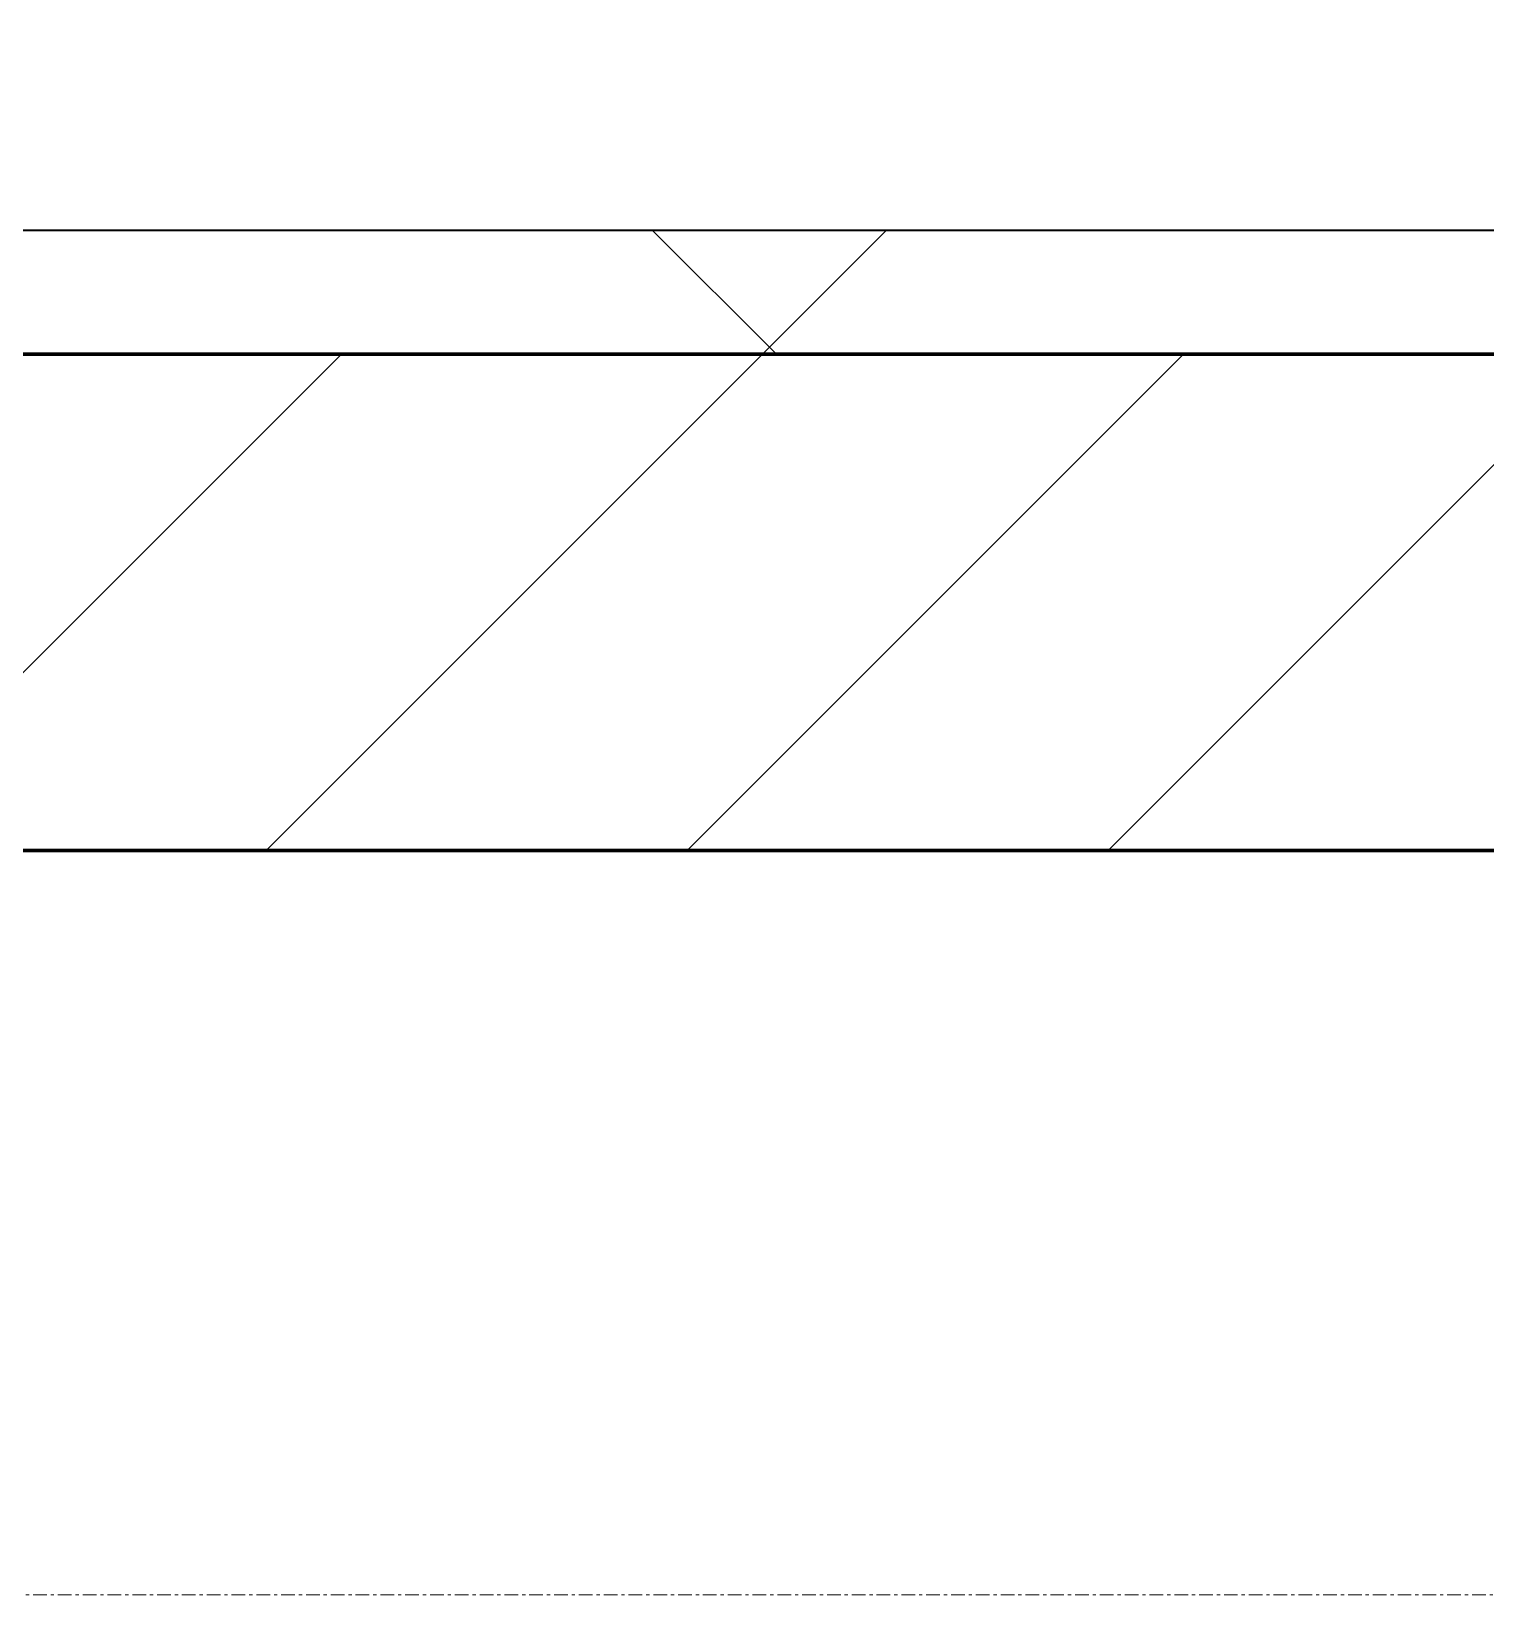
# Model space of a CAD drawing. Header units: millimetres. Extents: x -853432 to -773672, y -18171 to 22484.
# Drawn here: x -786459 to -785872, y -4321 to -3691 of the extents above; entities that cross this region are included whole.
import ezdxf
from ezdxf.xclip import XClip

# ---------------------------------------------------------------- set-up
doc = ezdxf.new("R2010")
doc.units = ezdxf.units.MM
doc.header["$XCLIPFRAME"] = 0
doc.linetypes.add('DPA_Grid _ Level 100', pattern=[10, 5.5, -1.6, 1.3, -1.6])
for name, color, linetype, lineweight in [('A-GLAZ-CURT', 2, 'Continuous', 9), ('A-WALL', 5, 'Continuous', 35), ('A-WALL-FNSH', 2, 'Continuous', 35), ('A-WALL-PATT', 1, 'Continuous', 35), ('S-GRID', 251, 'Continuous', 9)]:
    doc.layers.add(name, color=color, linetype=linetype, lineweight=lineweight)
doc.layers.add('A11_ALU.SOLID SHEET', color=2, linetype='Continuous')

# ---------------------------------------------------------------- blocks, each defined once
blk = doc.blocks.new('*U2464')
at = {"layer": 'S-GRID', "linetype": 'DPA_Grid _ Level 100'}
blk.add_line((57000, -7900), (-16649.52, -7900), dxfattribs=at)
blk = doc.blocks.new('PPLS-PP19_Custom Tile Pattern - Custom Tile Pattern-V167-4251-01 ENLARGED CONCOURSE LEVEL - REFLECTED CEILING PLAN - SHEET 2')
at = {"layer": 'A-GLAZ-CURT'}
for p, q in [((-300, 0), (300, 0)), ((300, 0), (-300, 0)), ((230.06, 0), (300, 0)), ((-300, -50), (300, -50)), ((300, -50), (-300, -50))]:
    blk.add_line(p, q, dxfattribs=at)
for points, knots in [([(159.07, 0), (159.13, 0), (160.84, 0), (165.21, 0), (174.15, 0), (185.98, 0), (208.82, 0), (219.42, 0), (230.06, 0)], [-115.643202, -115.643202, -115.643202, -115.643202, -114.681583, -87.660824, -65.295536, -41.623857, -24.459831, 0, 0, 0, 0]), ([(171.51, 0), (176.48, 0), (193.23, 0), (201.73, 0), (208.81, 0), (213.9, 0), (241.96, 0), (266.73, 0), (281.71, 0), (291.71, 0), (296.52, 0), (297.86, 0), (298.09, 0)], [-7971.819559, -7971.819559, -7971.819559, -7971.819559, -7784.112253, -7606.717214, -7289.299508, -7042.621073, -6582.165592, -6068.460911, -5766.029927, -5566.724884, -5280.360606, -5199.253518, -5199.253518, -5199.253518, -5199.253518]), ([(247.1, 0), (246.76, 0), (245.04, 0), (238.34, 0), (226.56, 0), (221.1, 0), (202.59, 0), (189.36, 0), (183.35, 0)], [-9649.085549, -9649.085549, -9649.085549, -9649.085549, -9581.591397, -9406.094246, -9221.510254, -9016.44624, -8717.832359, -8361.851688, -8361.851688, -8361.851688, -8361.851688]), ([(300, 0), (286.53, 0), (254.22, 0), (213.14, 0), (190.66, 0), (183.63, 0)], [-285.253232, -285.253232, -285.253232, -285.253232, -244.693688, -187.987675, -161.900483, -161.900483, -161.900483, -161.900483]), ([(300, 0), (288.22, 0), (262, 0), (230.43, 0), (219.94, 0), (219.02, 0)], [-12528.858583, -12528.858583, -12528.858583, -12528.858583, -11905.454923, -11162.864862, -10856.732305, -10856.732305, -10856.732305, -10856.732305]), ([(219.9, 0), (220.86, 0), (227.84, 0), (242.06, 0), (246.54, 0), (246.96, 0)], [-10670.940496, -10670.940496, -10670.940496, -10670.940496, -10511.382485, -9925.173265, -9834.877357, -9834.877357, -9834.877357, -9834.877357]), ([(284.76, 0), (284.76, 0), (285.09, 0), (287.47, 0), (293.59, 0), (297.76, 0), (300, 0)], [-4110.630118, -4110.630118, -4110.630118, -4110.630118, -4053.389046, -3959.664717, -3862.421465, -3746.95702, -3746.95702, -3746.95702, -3746.95702]), ([(297.38, 0), (295.84, 0), (291.62, 0), (285.38, 0), (284.87, 0)], [-4803.172655, -4803.172655, -4803.172655, -4803.172655, -4358.271401, -4143.037883, -4143.037883, -4143.037883, -4143.037883])]:
    blk.add_open_spline(points, degree=3, knots=knots, dxfattribs=at)
blk = doc.blocks.new('PPLS-PP19_Custom Tile Pattern - Custom Tile Pattern-V168-4251-01 ENLARGED CONCOURSE LEVEL - REFLECTED CEILING PLAN - SHEET 2')
at = {"layer": 'A-GLAZ-CURT'}
for p, q in [((-300, 0), (300, 0)), ((300, 0), (-300, 0)), ((-293.07, 0), (-279.41, 0)), ((-279.41, 0), (-293.07, 0)), ((-278.69, 0), (-275.75, 0)), ((-275.75, 0), (-278.69, 0)), ((-222.32, 0), (-209.76, 0)), ((-209.76, 0), (-222.32, 0)), ((-208.66, 0), (-205, 0)), ((-205, 0), (-208.66, 0)), ((195.99, 0), (213.31, 0)), ((213.31, 0), (195.99, 0)), ((-300, -50), (300, -50)), ((300, -50), (-300, -50))]:
    blk.add_line(p, q, dxfattribs=at)
at = {"layer": 'A-GLAZ-CURT', "flags": 128}
for points in [[(-300, 0), (-291.56, 0), (-283.3, 0), (-275.2, 0), (-267.26, 0), (-259.45, 0), (-251.77, 0), (-244.2, 0), (-236.74, 0), (-229.36, 0), (-222.06, 0), (-214.83, 0), (-207.71, 0), (-200.76, 0), (-194.02, 0), (-187.54, 0), (-181.38, 0), (-175.58, 0), (-170.25, 0), (-165.64, 0), (-162.01, 0), (-159.53, 0), (-157.46, 0), (-154.52, 0), (-149.42, 0), (-141.84, 0)], [(-209.78, 0), (-215.73, 0), (-222.63, 0), (-229.72, 0), (-236.97, 0), (-244.39, 0), (-251.96, 0), (-259.67, 0), (-267.51, 0), (-275.48, 0), (-283.55, 0), (-291.73, 0), (-300, 0)], [(-140.88, 0), (-145.5, 0), (-150.63, 0), (-155.53, 0), (-160.27, 0), (-164.95, 0), (-169.65, 0), (-174.47, 0), (-179.49, 0), (-184.81, 0), (-190.44, 0), (-196.37, 0), (-202.58, 0), (-209.04, 0)], [(-140.9, 0), (-132.81, 0), (-126.08, 0)], [(-125.17, 0), (-128.55, 0), (-134.16, 0), (-140.03, 0)]]:
    blk.add_lwpolyline(points, dxfattribs=at)
at = {"layer": 'A-GLAZ-CURT'}
for points, knots in [([(-300, 0), (-284.65, 0), (-252.12, 0), (-224.38, 0), (-210.58, 0)], [-5323.127839, -5323.127839, -5323.127839, -5323.127839, -4502.809032, -3548.751892, -3548.751892, -3548.751892, -3548.751892]), ([(-278.74, 0), (-280.37, 0), (-287.31, 0), (-294.48, 0), (-300, 0)], [-13819.861089, -13819.861089, -13819.861089, -13819.861089, -13729.592194, -13439.944408, -13439.944408, -13439.944408, -13439.944408]), ([(-72.93, 0), (-75.51, 0), (-91.45, 0), (-134.08, 0), (-201.4, 0), (-254.71, 0), (-278.33, 0)], [-19442.345229, -19442.345229, -19442.345229, -19442.345229, -18935.241197, -17136.203329, -15131.813646, -13827.365201, -13827.365201, -13827.365201, -13827.365201]), ([(-209.81, 0), (-218.94, 0), (-233.42, 0), (-255.22, 0), (-262.59, 0), (-264.9, 0), (-265.4, 0)], [-1328.219744, -1328.219744, -1328.219744, -1328.219744, -858.079193, -543.655514, -208.940337, 0, 0, 0, 0]), ([(-258.6, 0), (-257.91, 0), (-254.26, 0), (-241.25, 0), (-225.99, 0), (-215.42, 0), (-211.41, 0), (-210.81, 0)], [-5722.54675, -5722.54675, -5722.54675, -5722.54675, -5657.471696, -5413.335975, -5017.494783, -4832.723979, -4800.794254, -4800.794254, -4800.794254, -4800.794254]), ([(-133.82, 0), (-135.51, 0), (-137.8, 0), (-149.31, 0), (-162.01, 0), (-177.91, 0), (-199.46, 0), (-216.65, 0), (-231.26, 0), (-233.46, 0), (-234, 0)], [-2731.647847, -2731.647847, -2731.647847, -2731.647847, -2418.507304, -2308.929706, -2113.765672, -1763.376603, -1422.553702, -978.033455, -846.069444, -682.911962, -682.911962, -682.911962, -682.911962]), ([(-233.49, 0), (-233.44, 0), (-232.38, 0), (-230.74, 0), (-225.3, 0), (-223.63, 0)], [-455.274641, -455.274641, -455.274641, -455.274641, -440.605512, -119.536984, 0, 0, 0, 0]), ([(-223.63, 0), (-219.39, 0), (-206.17, 0), (-188.58, 0), (-169.02, 0), (-154.12, 0), (-144.41, 0), (-140.85, 0)], [-5463.295695, -5463.295695, -5463.295695, -5463.295695, -5161.076232, -4739.070012, -4465.409639, -4149.119819, -3946.212085, -3946.212085, -3946.212085, -3946.212085]), ([(-141.74, 0), (-142.97, 0), (-147.67, 0), (-147.69, 0), (-158.72, 0), (-174.02, 0), (-185.59, 0), (-200.06, 0), (-208.4, 0), (-209.79, 0)], [-3054.90541, -3054.90541, -3054.90541, -3054.90541, -2919.378265, -2477.344047, -2237.412286, -2029.680487, -1755.085331, -1400.429864, -1328.586819, -1328.586819, -1328.586819, -1328.586819]), ([(-209.78, 0), (-197.81, 0), (-163.87, 0), (-129.95, 0), (-110.8, 0), (-99.5, 0), (-91.46, 0)], [-3530.366801, -3530.366801, -3530.366801, -3530.366801, -2700.551212, -1002.059161, -460.363443, 0, 0, 0, 0]), ([(-208.65, 0), (-206.83, 0), (-198.98, 0), (-185.8, 0), (-171.77, 0), (-158.7, 0), (-157.22, 0)], [-4762.3879, -4762.3879, -4762.3879, -4762.3879, -4666.091899, -4349.945572, -4000.813434, -3840.635403, -3840.635403, -3840.635403, -3840.635403]), ([(-152.35, 0), (-151.03, 0), (-148.17, 0), (-144.7, 0), (-141.95, 0)], [-3494.978217, -3494.978217, -3494.978217, -3494.978217, -3371.022232, -3264.540092, -3264.540092, -3264.540092, -3264.540092]), ([(-140.87, 0), (-143.57, 0), (-148.01, 0), (-150.03, 0), (-150.57, 0)], [-5441.414594, -5441.414594, -5441.414594, -5441.414594, -5298.784692, -5196.16478, -5196.16478, -5196.16478, -5196.16478]), ([(-150.34, 0), (-150.07, 0), (-147.83, 0), (-145.04, 0), (-140.87, 0)], [-4948.728362, -4948.728362, -4948.728362, -4948.728362, -4883.323924, -4459.5173, -4459.5173, -4459.5173, -4459.5173]), ([(-71.91, 0), (-74.65, 0), (-86.37, 0), (-110.94, 0), (-130.52, 0), (-147.74, 0), (-149.07, 0)], [-7668.1539, -7668.1539, -7668.1539, -7668.1539, -7508.296369, -7004.680444, -6449.282163, -6277.220794, -6277.220794, -6277.220794, -6277.220794]), ([(-148.23, 0), (-146.94, 0), (-144.3, 0), (-142.36, 0), (-141.7, 0)], [-6162.058746, -6162.058746, -6162.058746, -6162.058746, -6017.569127, -5928.486305, -5928.486305, -5928.486305, -5928.486305]), ([(-146.69, 0), (-146.59, 0), (-145.49, 0), (-135.69, 0), (-128.29, 0), (-125.15, 0)], [-420.34245, -420.34245, -420.34245, -420.34245, -406.956646, -290.263673, 0, 0, 0, 0]), ([(-140.83, 0), (-138.97, 0), (-133.91, 0), (-127.33, 0), (-124.19, 0), (-123.43, 0), (-123.28, 0)], [-3945.713557, -3945.713557, -3945.713557, -3945.713557, -3839.893365, -3647.167523, -3488.92562, -3439.852845, -3439.852845, -3439.852845, -3439.852845]), ([(-140.77, 0), (-138.65, 0), (-136.71, 0), (-133.93, 0), (-128.78, 0), (-126.5, 0)], [-5883.936016, -5883.936016, -5883.936016, -5883.936016, -5560.701257, -5364.112219, -5231.017328, -5231.017328, -5231.017328, -5231.017328]), ([(-118.78, 0), (-121.86, 0), (-126.28, 0), (-134.54, 0), (-139.5, 0), (-140.74, 0)], [-5938.474035, -5938.474035, -5938.474035, -5938.474035, -5700.061948, -5508.838257, -5443.601199, -5443.601199, -5443.601199, -5443.601199]), ([(-140.7, 0), (-140.57, 0), (-136.56, 0), (-127.26, 0), (-107.3, 0), (-90.42, 0), (-75.26, 0), (-68.41, 0), (-65.12, 0), (-63.63, 0)], [-4453.855526, -4453.855526, -4453.855526, -4453.855526, -4440.880425, -4054.690705, -3793.097032, -3402.597032, -3144.956779, -3050.982048, -2969.237017, -2969.237017, -2969.237017, -2969.237017]), ([(-86.16, 0), (-91.37, 0), (-104.13, 0), (-122.65, 0), (-135.12, 0), (-139.26, 0), (-139.93, 0)], [-1681.3698, -1681.3698, -1681.3698, -1681.3698, -1374.161226, -945.742622, -741.901385, -700.57075, -700.57075, -700.57075, -700.57075]), ([(-127.41, 0), (-131.63, 0), (-133.16, 0), (-134.09, 0), (-134.15, 0)], [-8540.990293, -8540.990293, -8540.990293, -8540.990293, -8266.114998, -8246.473386, -8246.473386, -8246.473386, -8246.473386]), ([(-134.15, 0), (-133.32, 0), (-130.31, 0), (-117.33, 0), (-92.04, 0), (-79.01, 0), (-72.88, 0), (-71.9, 0)], [-7657.439573, -7657.439573, -7657.439573, -7657.439573, -7293.749979, -6839.55839, -6236.997189, -5713.340575, -5610.628629, -5610.628629, -5610.628629, -5610.628629]), ([(-120.13, 0), (-120.14, 0), (-120.24, 0), (-121.3, 0), (-129.25, 0), (-133.82, 0)], [-2933.992132, -2933.992132, -2933.992132, -2933.992132, -2920.575025, -2840.280255, -2731.647847, -2731.647847, -2731.647847, -2731.647847]), ([(-113.43, 0), (-113.44, 0), (-113.96, 0), (-119.73, 0), (-125.43, 0), (-127.03, 0), (-127.41, 0)], [-328.499627, -328.499627, -328.499627, -328.499627, -282.672656, -98.539552, -24.539552, 0, 0, 0, 0]), ([(-126.5, 0), (-122.44, 0), (-108.71, 0), (-90.76, 0), (-77.19, 0), (-72.25, 0)], [-5231.017328, -5231.017328, -5231.017328, -5231.017328, -4994.692869, -4542.524482, -4234.633075, -4234.633075, -4234.633075, -4234.633075]), ([(-125.15, 0), (-124.93, 0), (-121.96, 0), (-113.01, 0), (-98.9, 0), (-86.44, 0), (-75.93, 0), (-71.91, 0)], [-3362.7396, -3362.7396, -3362.7396, -3362.7396, -3342.215224, -3074.362186, -2902.289527, -2605.247022, -2385.541328, -2385.541328, -2385.541328, -2385.541328]), ([(-122.08, 0), (-122.01, 0), (-121.69, 0), (-121.2, 0), (-120.88, 0)], [-3136.336417, -3136.336417, -3136.336417, -3136.336417, -3110.304437, -3035.164275, -3035.164275, -3035.164275, -3035.164275]), ([(-71.9, 0), (-73.94, 0), (-85.2, 0), (-99.51, 0), (-114.02, 0), (-117.28, 0), (-118.78, 0)], [-854.997497, -854.997497, -854.997497, -854.997497, -740.068933, -229.489605, -116.330425, 0, 0, 0, 0]), ([(-117.74, 0), (-117.19, 0), (-114.78, 0), (-113.43, 0), (-113.43, 0)], [-821.249067, -821.249067, -821.249067, -821.249067, -394.672656, -330.879064, -330.879064, -330.879064, -330.879064]), ([(-36.62, 0), (-36.62, 0), (-40.35, 0), (-44.32, 0), (-58.97, 0), (-85.2, 0), (-107.61, 0), (-116.56, 0), (-117.56, 0)], [-4069.478503, -4069.478503, -4069.478503, -4069.478503, -3858.647035, -3538.256648, -2842.901703, -2193.204658, -1433.981041, -985.49888, -985.49888, -985.49888, -985.49888]), ([(-115.82, 0), (-114.96, 0), (-110.41, 0), (-96.78, 0), (-71.33, 0), (-42.53, 0), (-12.78, 0), (4.23, 0), (9.64, 0), (10.14, 0), (10.18, 0)], [-5724.064692, -5724.064692, -5724.064692, -5724.064692, -5430.283136, -5103.229623, -4799.173296, -4065.652676, -3589.737505, -3285.047089, -3066.359526, -3044.715262, -3044.715262, -3044.715262, -3044.715262]), ([(-71.93, 0), (-72.11, 0), (-80.34, 0), (-94, 0), (-112.01, 0), (-114.94, 0), (-115.63, 0)], [-1217.886105, -1217.886105, -1217.886105, -1217.886105, -1208.454564, -789.402658, -501.969187, -243.577221, -243.577221, -243.577221, -243.577221]), ([(-91.46, 0), (-90.09, 0), (-84.7, 0), (-77.43, 0), (-72.73, 0), (-72.64, 0), (-72.64, 0)], [-19832.387487, -19832.387487, -19832.387487, -19832.387487, -19753.885894, -19541.04734, -19478.625389, -19471.062469, -19471.062469, -19471.062469, -19471.062469]), ([(-29.03, 0), (-33.97, 0), (-43.74, 0), (-56.37, 0), (-71.66, 0), (-77.83, 0), (-82.66, 0), (-83.28, 0), (-83.28, 0)], [-2680.714891, -2680.714891, -2680.714891, -2680.714891, -2413.671296, -2161.752162, -2006.592567, -1646.621388, -1424.436217, -1393.971743, -1393.971743, -1393.971743, -1393.971743]), ([(-83.28, 0), (-83.28, 0), (-82.91, 0), (-76.14, 0), (-62.97, 0), (-48.14, 0), (-36.49, 0), (-33.57, 0), (-29.94, 0), (-28.57, 0)], [-1393.4169, -1393.4169, -1393.4169, -1393.4169, -1353.722004, -1274.333717, -1073.56893, -651.549973, -296.515819, -83.513472, 0, 0, 0, 0]), ([(-63.96, 0), (-64.13, 0), (-67.68, 0), (-71.19, 0), (-71.91, 0)], [-2171.769325, -2171.769325, -2171.769325, -2171.769325, -2007.031671, -1963.829369, -1963.829369, -1963.829369, -1963.829369]), ([(9.32, 0), (9.08, 0), (7.65, 0), (2.57, 0), (-12.23, 0), (-25.64, 0), (-40, 0), (-56.07, 0), (-67.13, 0), (-71.91, 0)], [-2922.926651, -2922.926651, -2922.926651, -2922.926651, -2882.788014, -2720.818881, -2518.50168, -2125.455881, -1792.521578, -1466.981642, -1218.167915, -1218.167915, -1218.167915, -1218.167915]), ([(-71.89, 0), (-68.41, 0), (-60.57, 0), (-54.4, 0), (-48.53, 0), (-30.79, 0), (-20.3, 0), (-7.13, 0), (-2.95, 0)], [-4227.103546, -4227.103546, -4227.103546, -4227.103546, -4008.285538, -3689.699207, -3546.54457, -3315.260113, -2864.387349, -2635.773359, -2635.773359, -2635.773359, -2635.773359]), ([(-71.71, 0), (-70.62, 0), (-68.15, 0), (-65.93, 0), (-65.07, 0)], [-2381.94055, -2381.94055, -2381.94055, -2381.94055, -2322.099534, -2241.8264, -2241.8264, -2241.8264, -2241.8264]), ([(-26.75, 0), (-27.82, 0), (-36.18, 0), (-51.19, 0), (-64.83, 0), (-71.7, 0)], [-8718.362214, -8718.362214, -8718.362214, -8718.362214, -8532.293389, -8073.216054, -7672.158748, -7672.158748, -7672.158748, -7672.158748]), ([(-71.48, 0), (-67.18, 0), (-62.34, 0), (-60.36, 0), (-59.97, 0)], [-5595.821226, -5595.821226, -5595.821226, -5595.821226, -5140.470607, -5006.787413, -5006.787413, -5006.787413, -5006.787413]), ([(-36.33, 0), (-36.43, 0), (-37.27, 0), (-45.02, 0), (-46.13, 0), (-58.64, 0), (-67.89, 0), (-71.32, 0)], [-1855.773136, -1855.773136, -1855.773136, -1855.773136, -1810.870157, -1672.078046, -1405.135169, -1060.00838, -866.027463, -866.027463, -866.027463, -866.027463]), ([(-66.39, 0), (-66.39, 0), (-63.63, 0), (-53.63, 0), (-34.42, 0), (-29.82, 0), (-29.19, 0)], [-2493.31794, -2493.31794, -2493.31794, -2493.31794, -2315.303971, -1809.437387, -963.711516, -666.19313, -666.19313, -666.19313, -666.19313]), ([(31.18, 0), (25.97, 0), (11.99, 0), (-16.92, 0), (-47.42, 0), (-65.77, 0), (-66.37, 0), (-66.38, 0)], [-4496.803627, -4496.803627, -4496.803627, -4496.803627, -4222.080604, -3745.412743, -2981.410125, -2542.574734, -2498.224237, -2498.224237, -2498.224237, -2498.224237]), ([(-63.63, 0), (-61.49, 0), (-57.39, 0), (-54.49, 0), (-45.2, 0), (-40.79, 0), (-40.46, 0), (-40.44, 0)], [-2969.237017, -2969.237017, -2969.237017, -2969.237017, -2851.217951, -2734.127174, -2474.780881, -2410.990208, -2350.645972, -2350.645972, -2350.645972, -2350.645972]), ([(-58.83, 0), (-58.37, 0), (-57.29, 0), (-54.23, 0), (-46.33, 0), (-42.62, 0), (-41.76, 0)], [-4859.52896, -4859.52896, -4859.52896, -4859.52896, -4680.891996, -4469.85053, -4321.566175, -4270.495146, -4270.495146, -4270.495146, -4270.495146]), ([(-51.83, 0), (-51.83, 0), (-51.78, 0), (-47.4, 0), (-46.01, 0), (-40.22, 0), (-36.78, 0)], [-632.814994, -632.814994, -632.814994, -632.814994, -627.965721, -508.377888, -260.442412, 0, 0, 0, 0]), ([(76.63, 0), (74.8, 0), (67.65, 0), (53.52, 0), (37, 0), (24.07, 0), (12.82, 0), (-2.9, 0), (-20.62, 0), (-32.81, 0), (-44.85, 0), (-51.43, 0), (-51.79, 0)], [-3095.572228, -3095.572228, -3095.572228, -3095.572228, -2950.589685, -2634.532728, -2313.748533, -2106.613311, -1925.670641, -1617.263037, -1290.787923, -1039.307308, -819.71621, -644.910881, -644.910881, -644.910881, -644.910881]), ([(-41.76, 0), (-39.9, 0), (-37.72, 0), (-36.92, 0), (-36.77, 0)], [-4270.495146, -4270.495146, -4270.495146, -4270.495146, -4161.040818, -4106.245333, -4106.245333, -4106.245333, -4106.245333]), ([(-36.78, 0), (-32.43, 0), (-19.22, 0), (8.83, 0), (40.08, 0), (60.4, 0), (65.98, 0)], [-6191.144455, -6191.144455, -6191.144455, -6191.144455, -5862.463379, -5340.621928, -4573.028122, -4262.086014, -4262.086014, -4262.086014, -4262.086014]), ([(-36.29, 0), (-36.29, 0), (-34.66, 0), (-28.88, 0), (-26.95, 0), (-26.54, 0)], [-9150.272121, -9150.272121, -9150.272121, -9150.272121, -9057.163041, -8919.836787, -8834.607043, -8834.607043, -8834.607043, -8834.607043]), ([(-3.05, 0), (-8.88, 0), (-19.68, 0), (-34.76, 0), (-36.04, 0)], [-9764.565679, -9764.565679, -9764.565679, -9764.565679, -9424.652049, -9182.880979, -9182.880979, -9182.880979, -9182.880979]), ([(-33.34, 0), (-33.34, 0), (-32.93, 0), (-31.16, 0), (-30.52, 0)], [-2415.024266, -2415.024266, -2415.024266, -2415.024266, -2357.633367, -2323.618664, -2323.618664, -2323.618664, -2323.618664]), ([(65.99, 0), (62.36, 0), (53.95, 0), (39.61, 0), (24.74, 0), (2.64, 0), (-17.84, 0), (-30.57, 0), (-31.82, 0), (-32, 0)], [-4546.396752, -4546.396752, -4546.396752, -4546.396752, -4326.416877, -4098.545751, -3766.694881, -3333.063701, -2994.501669, -2698.150104, -2614.070998, -2614.070998, -2614.070998, -2614.070998]), ([(-30.76, 0), (-30.73, 0), (-29.99, 0), (-23.47, 0), (-15.75, 0), (-15.19, 0)], [-54176.191683, -54176.191683, -54176.191683, -54176.191683, -54157.274271, -53749.15266, -53717.791567, -53717.791567, -53717.791567, -53717.791567]), ([(-30.52, 0), (-27.11, 0), (-19.71, 0), (-9.99, 0), (-4.06, 0)], [-2323.618664, -2323.618664, -2323.618664, -2323.618664, -2142.497158, -1839.531443, -1839.531443, -1839.531443, -1839.531443]), ([(-13, 0), (-14.35, 0), (-17.68, 0), (-25.97, 0), (-29.52, 0), (-30.21, 0)], [-55207.591944, -55207.591944, -55207.591944, -55207.591944, -54789.006179, -54461.685999, -54290.791712, -54290.791712, -54290.791712, -54290.791712]), ([(-3.35, 0), (-7.4, 0), (-15.87, 0), (-24.92, 0), (-29.03, 0)], [-3177.143574, -3177.143574, -3177.143574, -3177.143574, -2903.012179, -2680.714891, -2680.714891, -2680.714891, -2680.714891]), ([(-28.98, 0), (-28.66, 0), (-27.39, 0), (-24.45, 0), (-22.56, 0)], [-166.548282, -166.548282, -166.548282, -166.548282, -102.06493, 0, 0, 0, 0]), ([(-28.57, 0), (-26.93, 0), (-20.29, 0), (-11.45, 0), (2.08, 0), (13.15, 0), (21.24, 0), (24.62, 0), (24.72, 0), (24.72, 0)], [-5361.429781, -5361.429781, -5361.429781, -5361.429781, -5261.36855, -5050.479954, -4785.90057, -4596.498881, -4445.288762, -4384.376941, -4376.041937, -4376.041937, -4376.041937, -4376.041937]), ([(-22.56, 0), (-20.27, 0), (-17.03, 0), (-11.36, 0), (-7.66, 0), (-6.6, 0), (-6.44, 0)], [-56468.192263, -56468.192263, -56468.192263, -56468.192263, -56344.022017, -56303.229861, -56166.290093, -56124.392176, -56124.392176, -56124.392176, -56124.392176]), ([(-6.54, 0), (-6.73, 0), (-7.2, 0), (-7.6, 0), (-7.79, 0)], [-56009.792147, -56009.792147, -56009.792147, -56009.792147, -55949.290093, -55895.192118, -55895.192118, -55895.192118, -55895.192118]), ([(-2.98, 0), (-0.33, 0), (14.18, 0), (42.82, 0), (88.72, 0), (120.63, 0), (138.28, 0), (138.53, 0)], [-439.370192, -439.370192, -439.370192, -439.370192, -429.606584, -390.253598, -346.313304, -291.370682, -290.5735, -290.5735, -290.5735, -290.5735]), ([(30.82, 0), (29.27, 0), (20.14, 0), (9, 0), (-0.94, 0), (-2.97, 0)], [-10462.034656, -10462.034656, -10462.034656, -10462.034656, -10363.088938, -9884.23066, -9766.246019, -9766.246019, -9766.246019, -9766.246019]), ([(-2.95, 0), (-0.92, 0), (10.9, 0), (22.06, 0), (37.44, 0), (45.92, 0), (57.76, 0), (64.47, 0), (72.74, 0), (75.22, 0), (76.03, 0), (76.21, 0)], [-1820.682377, -1820.682377, -1820.682377, -1820.682377, -1716.209403, -1206.526904, -1089.329421, -901.315459, -753.071572, -495.328968, -421.953223, -334.951786, -290.452333, -290.452333, -290.452333, -290.452333]), ([(8.33, 0), (8.19, 0), (7.18, 0), (3.21, 0), (-1.49, 0), (-2.94, 0)], [-3574.286521, -3574.286521, -3574.286521, -3574.286521, -3526.962355, -3285.499107, -3186.27779, -3186.27779, -3186.27779, -3186.27779]), ([(-2.63, 0), (-2.47, 0), (-1.22, 0), (4.92, 0), (15.97, 0), (22.54, 0), (24.49, 0)], [-226.825321, -226.825321, -226.825321, -226.825321, -220.269177, -206.416616, -198.214427, -187.717507, -187.717507, -187.717507, -187.717507]), ([(103.09, 0), (101.08, 0), (86.31, 0), (63.34, 0), (35.84, 0), (12, 0), (3.08, 0), (-1.67, 0), (-2.25, 0)], [-375.435014, -375.435014, -375.435014, -375.435014, -369.147452, -330.153101, -307.516438, -285.83788, -246.234814, -234.646884, -234.646884, -234.646884, -234.646884]), ([(-1.84, 0), (1.34, 0), (10.37, 0), (15.02, 0), (22.91, 0), (31, 0), (39.04, 0), (51.19, 0), (58.74, 0), (61.34, 0), (61.45, 0)], [-2615.508664, -2615.508664, -2615.508664, -2615.508664, -2439.246196, -2084.094819, -1956.422387, -1818.904206, -1645.594513, -1443.202566, -1228.752106, -1120.932285, -1120.932285, -1120.932285, -1120.932285]), ([(24.69, 0), (24.54, 0), (20.99, 0), (15.48, 0), (10.8, 0), (9.63, 0)], [-4368.572414, -4368.572414, -4368.572414, -4368.572414, -4306.476363, -4080.000647, -3772.857994, -3772.857994, -3772.857994, -3772.857994]), ([(18.16, 0), (19.15, 0), (24.25, 0), (25.66, 0), (26.12, 0)], [-5700.113719, -5700.113719, -5700.113719, -5700.113719, -5554.232259, -5302.431367, -5302.431367, -5302.431367, -5302.431367]), ([(64.84, 0), (64.12, 0), (59.73, 0), (51.85, 0), (43.81, 0), (29.53, 0), (20.67, 0), (18.85, 0), (18.16, 0)], [-6776.195379, -6776.195379, -6776.195379, -6776.195379, -6738.82075, -6548.303034, -6314.283804, -6135.05769, -5972.647715, -5832.674503, -5832.674503, -5832.674503, -5832.674503]), ([(27.44, 0), (27.9, 0), (29.54, 0), (38.07, 0), (50.81, 0), (61.83, 0), (65.99, 0)], [-5037.309798, -5037.309798, -5037.309798, -5037.309798, -4887.603822, -4705.298446, -4353.683244, -4116.877997, -4116.877997, -4116.877997, -4116.877997]), ([(27.89, 0), (29.09, 0), (33.4, 0), (47.79, 0), (59.49, 0), (65.78, 0)], [-147.777612, -147.777612, -147.777612, -147.777612, -135.792042, -118.513713, -99.849738, -99.849738, -99.849738, -99.849738]), ([(53.18, 0), (53.06, 0), (52.22, 0), (44.99, 0), (36.46, 0), (30.82, 0)], [-622.740158, -622.740158, -622.740158, -622.740158, -566.066452, -360.610861, 0, 0, 0, 0]), ([(134.92, 0), (126.47, 0), (106.55, 0), (76.86, 0), (57.82, 0), (46.51, 0), (41.18, 0), (36.02, 0), (35.54, 0), (35.54, 0)], [-447.107521, -447.107521, -447.107521, -447.107521, -401.860199, -357.622665, -341.267687, -334.000314, -326.15566, -319.318397, -317.489778, -317.489778, -317.489778, -317.489778]), ([(36.29, 0), (37.77, 0), (48.82, 0), (64.79, 0), (95.91, 0), (124.45, 0), (132.42, 0), (134.6, 0)], [-314.598523, -314.598523, -314.598523, -314.598523, -305.899624, -287.17622, -249.500363, -194.761443, -152.241002, -152.241002, -152.241002, -152.241002]), ([(61.47, 0), (61.47, 0), (61.21, 0), (54.61, 0), (53.71, 0), (53.56, 0)], [-1113.311073, -1113.311073, -1113.311073, -1113.311073, -1096.402191, -891.204116, -747.28819, -747.28819, -747.28819, -747.28819]), ([(65.98, 0), (66.57, 0), (78.72, 0), (100.57, 0), (116.36, 0), (128.63, 0), (128.95, 0)], [-99.656941, -99.656941, -99.656941, -99.656941, -97.899267, -63.759246, -39.050993, -35.895543, -35.895543, -35.895543, -35.895543]), ([(114.39, 0), (114.2, 0), (112.08, 0), (105.42, 0), (92.38, 0), (85.59, 0), (75.2, 0), (68.49, 0), (65.98, 0)], [-8148.58938, -8148.58938, -8148.58938, -8148.58938, -8105.191388, -7723.759874, -7531.75727, -7135.649961, -6924.452779, -6795.668799, -6795.668799, -6795.668799, -6795.668799]), ([(66.29, 0), (69.2, 0), (75.96, 0), (82.12, 0), (83.66, 0)], [-4256.411813, -4256.411813, -4256.411813, -4256.411813, -4094.177415, -3869.465285, -3869.465285, -3869.465285, -3869.465285]), ([(66.38, 0), (68.98, 0), (74.83, 0), (84.83, 0), (86.01, 0), (92.51, 0), (94.33, 0)], [-4109.384309, -4109.384309, -4109.384309, -4109.384309, -3960.84581, -3759.045785, -3336.541051, -2783.776468, -2783.776468, -2783.776468, -2783.776468]), ([(136.44, 0), (121.66, 0), (98.51, 0), (74.89, 0), (66.89, 0)], [-106.750556, -106.750556, -106.750556, -106.750556, -59.610984, -35.583519, -35.583519, -35.583519, -35.583519]), ([(76.22, 0), (75.58, 0), (73.64, 0), (71.05, 0), (70.61, 0)], [-193.634889, -193.634889, -193.634889, -193.634889, -31.537676, 0, 0, 0, 0]), ([(94.4, 0), (94.4, 0), (94.64, 0), (99.11, 0), (108.97, 0), (120.79, 0), (139.94, 0), (163.31, 0), (185.23, 0), (193.62, 0), (194.69, 0), (194.79, 0)], [-2348.345796, -2348.345796, -2348.345796, -2348.345796, -2310.419338, -2233.599744, -2052.234781, -1843.028543, -1530.39897, -1095.004608, -529.74427, -295.064701, -265.121568, -265.121568, -265.121568, -265.121568]), ([(129.02, 0), (129.02, 0), (124.41, 0), (122.35, 0), (114.96, 0), (108.04, 0), (103.09, 0)], [-35.386604, -35.386604, -35.386604, -35.386604, -31.430235, -22.807238, -15.488593, 0, 0, 0, 0]), ([(157.9, 0), (156.77, 0), (151.67, 0), (143.29, 0), (134.04, 0), (126.24, 0), (118.6, 0), (114.23, 0), (111.98, 0), (105.66, 0), (105.23, 0), (105.23, 0)], [-10292.955006, -10292.955006, -10292.955006, -10292.955006, -10098.273015, -9847.788484, -9677.714971, -9567.007022, -9453.21225, -9220.200448, -9012.77275, -8966.157302, -8929.495943, -8929.495943, -8929.495943, -8929.495943]), ([(105.26, 0), (105.52, 0), (111.01, 0), (112.65, 0), (113.59, 0)], [-8920.561005, -8920.561005, -8920.561005, -8920.561005, -8814.835624, -8577.462505, -8577.462505, -8577.462505, -8577.462505]), ([(128.58, 0), (128.8, 0), (130.16, 0), (139.26, 0), (152.67, 0), (161.24, 0), (162.19, 0), (162.75, 0)], [-633.326174, -633.326174, -633.326174, -633.326174, -627.736123, -618.981161, -602.094757, -592.980799, -581.414464, -581.414464, -581.414464, -581.414464]), ([(134.97, 0), (134.21, 0), (132.34, 0), (129.87, 0), (129.11, 0)], [-660.220784, -660.220784, -660.220784, -660.220784, -651.020627, -640.742133, -640.742133, -640.742133, -640.742133]), ([(168.37, 0), (167.68, 0), (162.47, 0), (152, 0), (137.19, 0), (135.11, 0)], [-543.375029, -543.375029, -543.375029, -543.375029, -530.793311, -458.593899, -447.436494, -447.436494, -447.436494, -447.436494]), ([(193.8, 0), (193.33, 0), (190.11, 0), (183.13, 0), (171, 0), (161.95, 0), (161.28, 0), (158.35, 0), (157.85, 0), (157.77, 0)], [-11665.349007, -11665.349007, -11665.349007, -11665.349007, -11565.880756, -11105.624034, -10839.086983, -10768.332124, -10666.779182, -10580.760289, -10550.278881, -10550.278881, -10550.278881, -10550.278881]), ([(300, 0), (286.53, 0), (254.22, 0), (207.11, 0), (177.41, 0), (159.34, 0), (158.33, 0), (158.3, 0)], [-285.253232, -285.253232, -285.253232, -285.253232, -244.693688, -187.987675, -143.776725, -129.632772, -123.352749, -123.352749, -123.352749, -123.352749]), ([(159.07, 0), (159.13, 0), (160.84, 0), (165.21, 0), (174.15, 0), (185.98, 0), (208.82, 0), (219.42, 0), (230.06, 0)], [-115.643202, -115.643202, -115.643202, -115.643202, -114.681583, -87.660824, -65.295536, -41.623857, -24.459831, 0, 0, 0, 0]), ([(162.75, 0), (165.4, 0), (170.91, 0), (172.61, 0), (172.61, 0)], [-111.264224, -111.264224, -111.264224, -111.264224, -56.742688, -19.085662, -19.085662, -19.085662, -19.085662]), ([(247.1, 0), (246.76, 0), (245.04, 0), (238.34, 0), (226.56, 0), (221.1, 0), (200.27, 0), (182.99, 0), (174.27, 0), (169.67, 0), (168.99, 0)], [-9649.085549, -9649.085549, -9649.085549, -9649.085549, -9581.591397, -9406.094246, -9221.510254, -9016.44624, -8717.832359, -8253.978395, -8152.463617, -8069.855175, -8069.855175, -8069.855175, -8069.855175]), ([(215.22, 0), (214.62, 0), (210.55, 0), (203.98, 0), (187.54, 0), (175.3, 0), (169.49, 0)], [-203.825446, -203.825446, -203.825446, -203.825446, -198.527383, -184.406837, -162.427601, -142.916156, -142.916156, -142.916156, -142.916156]), ([(171.51, 0), (176.48, 0), (193.23, 0), (201.73, 0), (208.81, 0), (213.9, 0), (241.96, 0), (262.27, 0), (271.68, 0), (272.81, 0)], [-7971.819559, -7971.819559, -7971.819559, -7971.819559, -7784.112253, -7606.717214, -7289.299508, -7042.621073, -6582.165592, -6068.460911, -5996.130976, -5996.130976, -5996.130976, -5996.130976]), ([(172.07, 0), (177.66, 0), (187.87, 0), (201.08, 0), (207.47, 0), (213.96, 0), (215.11, 0)], [-255.364076, -255.364076, -255.364076, -255.364076, -237.955587, -223.92608, -215.862851, -208.75215, -208.75215, -208.75215, -208.75215])]:
    blk.add_open_spline(points, degree=3, knots=knots, dxfattribs=at)
for points in [[(-140.91, 0), (-143.92, 0), (-146.31, 0), (-146.95, 0)], [(-140.96, 0), (-140.26, 0), (-139.48, 0), (-138.62, 0)], [(-137.88, 0), (-138.9, 0), (-139.92, 0), (-140.89, 0)], [(-72.02, 0), (-76.74, 0), (-81.4, 0), (-86.16, 0)], [(-39.84, 0), (-39.08, 0), (-38.11, 0), (-37.36, 0)], [(-15.19, 0), (-13.75, 0), (-9.11, 0), (-3.35, 0)], [(24.49, 0), (25.23, 0), (25.72, 0), (26.04, 0)], [(65.98, 0), (54.43, 0), (42.81, 0), (31.18, 0)], [(70.61, 0), (69.26, 0), (67.78, 0), (66.19, 0)], [(80.35, 0), (79.57, 0), (78.27, 0), (76.63, 0)], [(84.06, 0), (83.48, 0), (82.41, 0), (81.72, 0)], [(137.1, 0), (136.68, 0), (136.19, 0), (135.63, 0)], [(168.74, 0), (168.74, 0), (169.81, 0), (171.51, 0)], [(195.11, 0), (194.91, 0), (194.44, 0), (193.8, 0)]]:
    blk.add_open_spline(points, degree=3, dxfattribs=at)
blk = doc.blocks.new('*U634')
at = {"layer": 'A-GLAZ-CURT'}
for name, p in [('PPLS-PP19_Custom Tile Pattern - Custom Tile Pattern-V167-4251-01 ENLARGED CONCOURSE LEVEL - REFLECTED CEILING PLAN - SHEET 2', (49202.37, -7350)), ('PPLS-PP19_Custom Tile Pattern - Custom Tile Pattern-V168-4251-01 ENLARGED CONCOURSE LEVEL - REFLECTED CEILING PLAN - SHEET 2', (49802.37, -7350))]:
    blk.add_blockref(name, p, dxfattribs=at)
blk = doc.blocks.new('*U1213')
blk.add_lwpolyline([(22690, -750), (19166.45, -750), (19116.45, -700), (18966.44, -550), (-101025.39, -550), (-101025.39, -6704.96), (-96300, -6704.96), (-96300, -7350), (-94497.63, -7350), (17250, -7350), (17250, -6849.96), (18300, -6849.96), (22690, -6849.96)], close=True)

msp = doc.modelspace()

# ---------------------------------------------------------------- block references
at = {"layer": 'A11_ALU.SOLID SHEET'}
ref = msp.add_blockref('*U1213', (-744682.37, 3579.02), dxfattribs=at)
XClip(ref).set_block_clipping_path([(-104690.1238047112, -9620.0029952966), (-34092.6543255156, 14392.9971737705)])

# ---------------------------------------------------------------- next in the draw order: hatches: boundary and pattern name
at = {"layer": 'A-WALL-PATT', "lineweight": 9}
h = msp.add_hatch(dxfattribs=at)
h.set_pattern_fill('FP_4', color=256, style=0, pattern_type=2)
h.set_pattern_definition([(45, (0, 0), (-212.13203, 212.13203), []), (135, (0, 0), (-212.13203, -212.13203), [])])
h.paths.add_polyline_path([(-779464.45, -3820.98), (-778775.03, -3820.98), (-778775.03, -3770.98), (-827933.88, -3770.98), (-828045.79, -3820.98), (-779602.34, -3820.98)])
h.paths.add_polyline_path([(-828965.42, -3820.98), (-828156.1, -3820.98), (-828044.19, -3770.98), (-841032.37, -3770.98), (-841032.37, -3820.98), (-829103.3, -3820.98)])
h = msp.add_hatch(dxfattribs=at)
h.set_pattern_fill('FP_2', color=256, style=0, pattern_type=2)
h.set_pattern_definition([(45, (0, 0), (-84.852814, 84.852814), [])])
h.paths.add_polyline_path([(-779326.57, -4020.98), (-778775.03, -4020.98), (-778775.03, -3820.98), (-828045.79, -3820.98), (-828336.65, -3950.93), (-828355, -3909.85), (-828156.1, -3820.98), (-841232.37, -3820.98), (-841232.37, -4020.98), (-779878.11, -4020.98)])
h.paths.add_polyline_path([(-828280, -3860.98), (-828285, -3859.64), (-828288.66, -3855.98), (-828289.66, -3848.39), (-828287.07, -3844.76), (-828282.59, -3841.32), (-828280, -3840.98), (-828272.93, -3843.91), (-828270.34, -3848.39), (-828270.34, -3851.81), (-828272.93, -3858.05), (-828279.18, -3860.64)])

# ---------------------------------------------------------------- next in the draw order: linework, layer by layer
at = {"layer": 'A-WALL', "color": 7, "lineweight": 70}
for p, q in [((-787580, -3820.98), (-785180, -3820.98)), ((-785180, -3820.98), (-787580, -3820.98)), ((-785180, -4020.98), (-787580, -4020.98))]:
    msp.add_line(p, q, dxfattribs=at)
at = {"layer": 'A-WALL-FNSH', "color": 250}
msp.add_line((-787580, -3770.98), (-785180, -3770.98), dxfattribs=at)

# ---------------------------------------------------------------- next in the draw order: block references
for name in ['*U2464', '*U634']:
    msp.add_blockref(name, (-835882.37, 3579.02))

doc.saveas('drawing.dxf')
